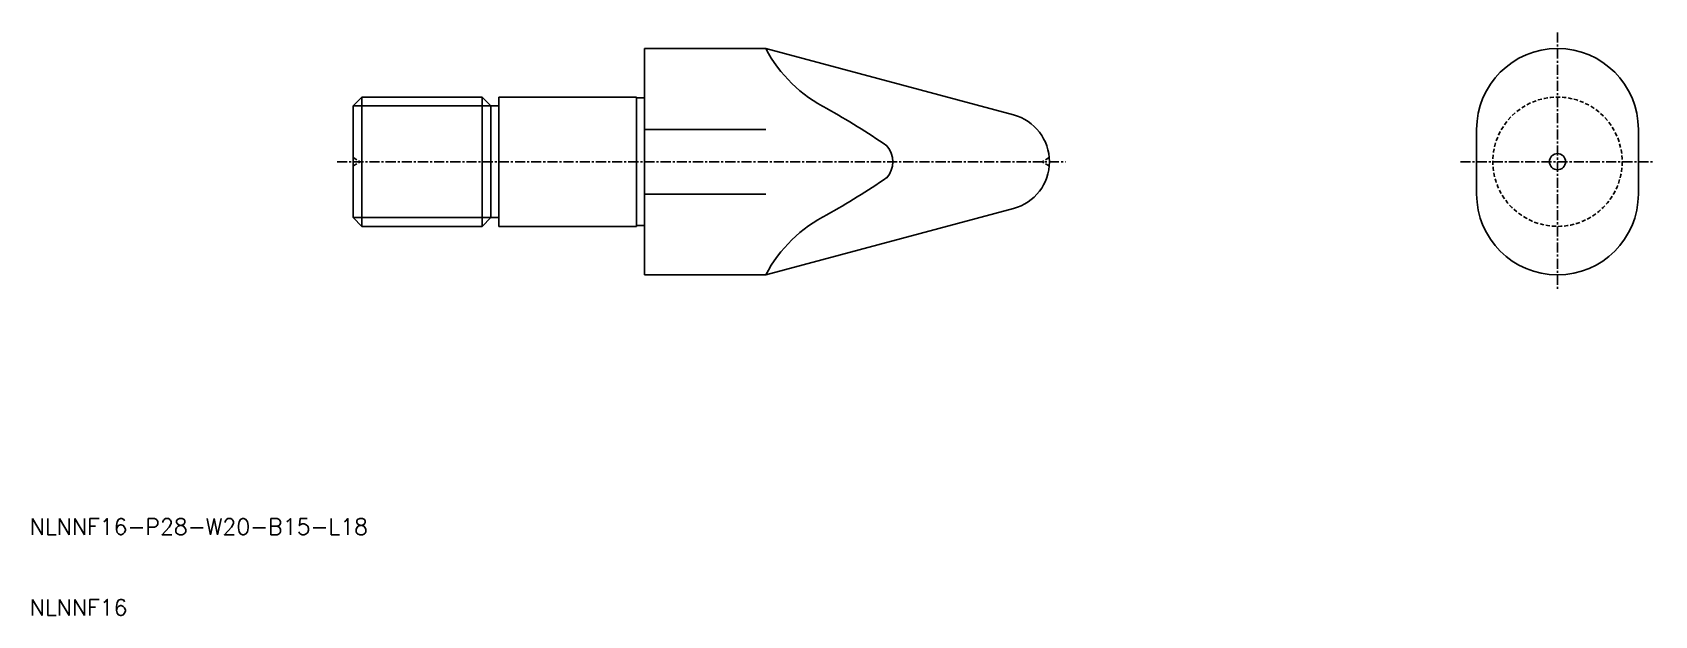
# Model space of a CAD drawing. Extents: x 10 to 211, y 10 to 82.
import ezdxf

# ---------------------------------------------------------------- set-up
doc = ezdxf.new("R2010")
doc.units = 0
doc.linetypes.add('CENTER', pattern=[2, 1.25, -0.25, 0.25, -0.25])
doc.linetypes.add('DASHED', pattern=[0.75, 0.5, -0.25])
doc.layers.get('0').update_dxf_attribs({"linetype": 'CONTINUOUS'})
doc.layers.add('CENTER', color=1, linetype='CENTER')
doc.styles.get("Standard").update_dxf_attribs({"font": 'txt.shx'})

msp = doc.modelspace()

# ---------------------------------------------------------------- linework, layer by layer
at = {"color": 7, "linetype": 'CONTINUOUS'}
for p, q in [((86, 80.16), (86, 52.16)), ((101, 80.16), (86, 80.16)), ((101, 80.16), (131.62, 71.95)), ((50, 73.07), (51.08, 74.16)), ((50, 59.24), (50, 73.07)), ((51.08, 74.16), (65.92, 74.16)), ((51.08, 74.16), (51.08, 58.16)), ((65.92, 74.16), (67, 73.07)), ((65.92, 74.16), (65.92, 58.16)), ((67, 59.24), (67, 73.07)), ((67, 73.07), (68, 73.07)), ((68, 58.16), (68, 74.16)), ((68, 74.16), (85, 74.16)), ((85, 58.16), (85, 74.16)), ((86, 74.06), (85, 74.06)), ((188.88, 66.16), (188.88, 70.16)), ((208.88, 66.16), (208.88, 70.16)), ((188.88, 66.16), (188.88, 62.16)), ((208.88, 66.16), (208.88, 62.16)), ((101, 52.16), (131.62, 60.36)), ((51.08, 58.16), (50, 59.24)), ((51.08, 58.16), (65.92, 58.16)), ((67, 59.24), (65.92, 58.16)), ((67, 59.24), (68, 59.24)), ((68, 58.16), (85, 58.16)), ((86, 58.26), (85, 58.26)), ((86, 52.16), (101, 52.16))]:
    msp.add_line(p, q, dxfattribs=at)
at = {"color": 3, "linetype": 'CONTINUOUS'}
for p, q in [((50, 73.07), (67, 73.07)), ((86, 70.16), (101, 70.16)), ((86, 62.16), (101, 62.16)), ((50, 59.24), (67, 59.24))]:
    msp.add_line(p, q, dxfattribs=at)
at = {"color": 3, "linetype": 'DASHED'}
for p, q in [((50, 66.66), (50.87, 66.16)), ((136.03, 66.66), (135.16, 66.16)), ((50, 65.66), (50.87, 66.16)), ((136.03, 65.66), (135.16, 66.16))]:
    msp.add_line(p, q, dxfattribs=at)
msp.add_circle((198.88, 66.16), 8, dxfattribs=at)
at = {"color": 7, "linetype": 'CONTINUOUS'}
msp.add_circle((198.88, 66.16), 1, dxfattribs=at)
at = {"color": 3, "linetype": 'CONTINUOUS'}
for centre, radius, start, end in [((116.55, 88.43), 17.62, 208.0025, 243.2426), ((60.9, -12.47), 97.62, 55.6578, 60.7812), ((113.62, 66.15), 3.08, 319.7856, 40.2705), ((60.9, 144.79), 97.62, 299.2188, 304.3422), ((116.55, 43.89), 17.62, 116.7574, 151.9975)]:
    msp.add_arc(centre, radius, start, end, dxfattribs=at)
at = {"color": 7, "linetype": 'CONTINUOUS'}
for centre, radius, start, end in [((198.88, 70.16), 10, 0, 180), ((130.07, 66.16), 6, 285, 75), ((198.88, 62.16), 10, 180, 0)]:
    msp.add_arc(centre, radius, start, end, dxfattribs=at)
at = {"layer": 'CENTER', "color": 1, "linetype": 'CENTER'}
for p, q in [((198.88, 82.16), (198.88, 50.16)), ((48, 66.16), (138.07, 66.16)), ((186.88, 66.16), (210.88, 66.16))]:
    msp.add_line(p, q, dxfattribs=at)

# ---------------------------------------------------------------- texts
at = {"color": 7, "linetype": 'CONTINUOUS'}
for s, p in [('NLNNF16-P28-W20-B15-L18 ', (10, 20)), ('NLNNF16', (10, 10))]:
    msp.add_text(s, height=2, dxfattribs=at).set_placement(p)

doc.saveas('drawing.dxf')
